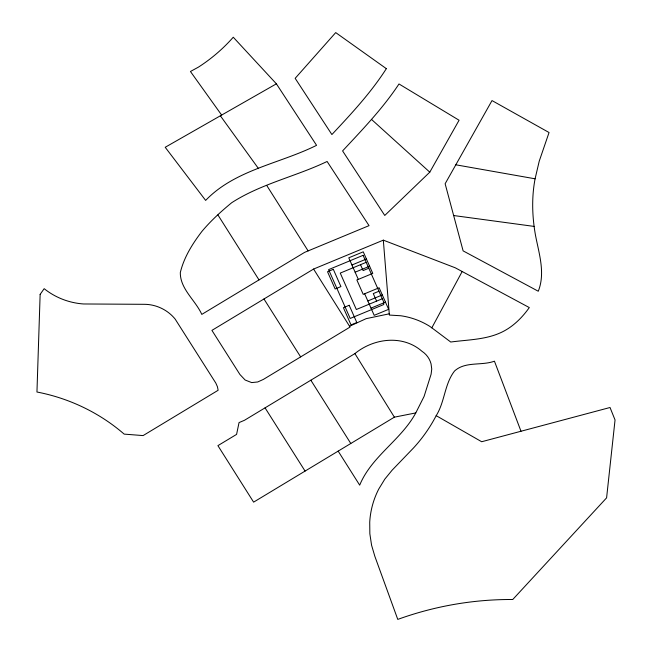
<?xml version="1.0" encoding="UTF-8"?>
<svg xmlns="http://www.w3.org/2000/svg" width="652" height="652" viewBox="0 0 652 652"><rect width="100%" height="100%" fill="white"/><g stroke="black" fill="none" stroke-linecap="round" stroke-linejoin="round"><path stroke-width="0.98" d="M535.088 178.803C531.576 197.238 532.13 216.219 535.382 234.655C538.797 253.057 545.651 272.838 538.267 291.24L463.116 250.873L445.137 183.75L492.007 100.571L549.049 132.527L539.228 161.174L535.088 178.803L455.829 164.801M436.188 415.658L481.673 441.738L610.027 407.5L615.048 419.969L606.596 497.859L512.749 599.506C473.662 599.269 434.517 606.099 397.769 619.4L374.876 556.4L371.575 545.211L369.847 533.727L369.725 522.162A85.974 84.002 26 0 1 378.804 488.959L384.819 479.122L392.121 470.182L413.523 447.948A156.056 152.47 26 0 0 436.188 415.658C444.9 401.86 444.501 383.824 454.583 370.972C465.381 361.159 481.526 365.959 494.444 361.184L520.997 431.249M313.588 269.048L350.059 327.06L263.367 379.415L257.752 381.958L251.672 382.594L245.136 380.018L239.92 374.492L211.924 330.377L313.588 269.048L383.319 240.148L455.259 267.801L529.302 307.573C522.26 317.5 513.401 326.399 502.407 331.868C486.359 339.822 468.103 339.659 450.744 342.031L431.828 327.826L462.17 271.517M429.79 172.169L459.073 120.237L398.991 83.969C382.863 108.403 362.479 129.577 342.593 150.914L384.762 215.453L429.79 172.169L371.477 119.389M415.78 412.92C401.094 440.067 371.599 456.204 359.684 485.145L338.16 451.119L253.612 502.138L217.907 445.642L236.578 434.395L239.04 422.586L244.459 420.296L354.9 353.596C373.735 338.184 402.7 334.476 421.925 351.249A21.377 20.888 26 0 1 431.045 363.84L431.746 369.024L431.102 374.207L424.085 396.432L415.78 412.92L394.378 417.166L338.16 451.119M258.999 279.904L304.655 252.34L369.04 225.641L327.108 161.476C295.943 176.439 260.865 183.831 231.68 202.731C221.036 211.492 210.751 220.832 201.9 231.436C192.503 243.742 183.905 257.401 180.311 272.601C180.123 289.08 195.51 300.287 201.786 314.403L258.999 279.904L217.907 214.915M276.391 83.823L165.209 147.279L205.641 200.409C235.07 169.724 279.969 163.628 316.57 145.323L276.391 83.823L233.261 37.221A172.063 168.118 26 0 1 198.42 67.132L190.441 71.492L221.656 115.086M349.553 326.253L366.139 318.665L389.277 313.816M351.95 265.005L366.424 259.007M366.188 262.332L340.254 273.09L356.342 309.513L382.284 298.763M355.128 272.202L369.602 266.195M368.796 268.225L363.115 270.58L360.515 264.688M378.959 291.232L373.278 293.587L376.603 301.11M367.834 300.955L382.3 294.957M371.004 308.143L385.479 302.145M453.629 215.527L534.2 226.423M431.828 327.826L429.692 326.302A72.551 70.889 26 0 0 400.809 315.764L389.374 315.063L383.319 240.148M220.384 115.82L258.551 168.664M266.872 185.673L308.127 250.906M263.962 298.983L300.645 356.897M265.062 407.867L305.071 471.07M310.857 380.222L350.792 443.482M354.9 353.596L394.378 417.166M358.307 279.39L348.779 257.817L363.245 251.819L372.773 273.392L356.864 279.985L363.213 294.362L379.13 287.768L388.657 309.333L374.183 315.332L364.655 293.767M40.139 294.37L36.952 392.015C69.031 398.16 99.487 412.692 124.173 434.118L143.106 435.585L218.135 390.279L217.45 386.791L215.861 383.148L175.16 319.089C167.784 309.977 156.398 304.451 144.671 304.313L83.562 303.971C69.234 302.993 55.379 297.662 44.165 288.681L40.139 294.37M386.343 68.656C370.939 92.739 351.371 113.75 331.892 134.548L295.169 78.33L335.715 32.6L386.343 68.656M363.099 255.331L328.616 269.626L350.181 318.453L383.775 304.533L383.539 301.607L363.099 255.331M333.319 269.333L327.524 271.729L335.144 288.983L340.939 286.587L333.319 269.333M349.195 305.283L343.408 307.679L351.029 324.932L356.815 322.536L349.195 305.283"/></g></svg>
